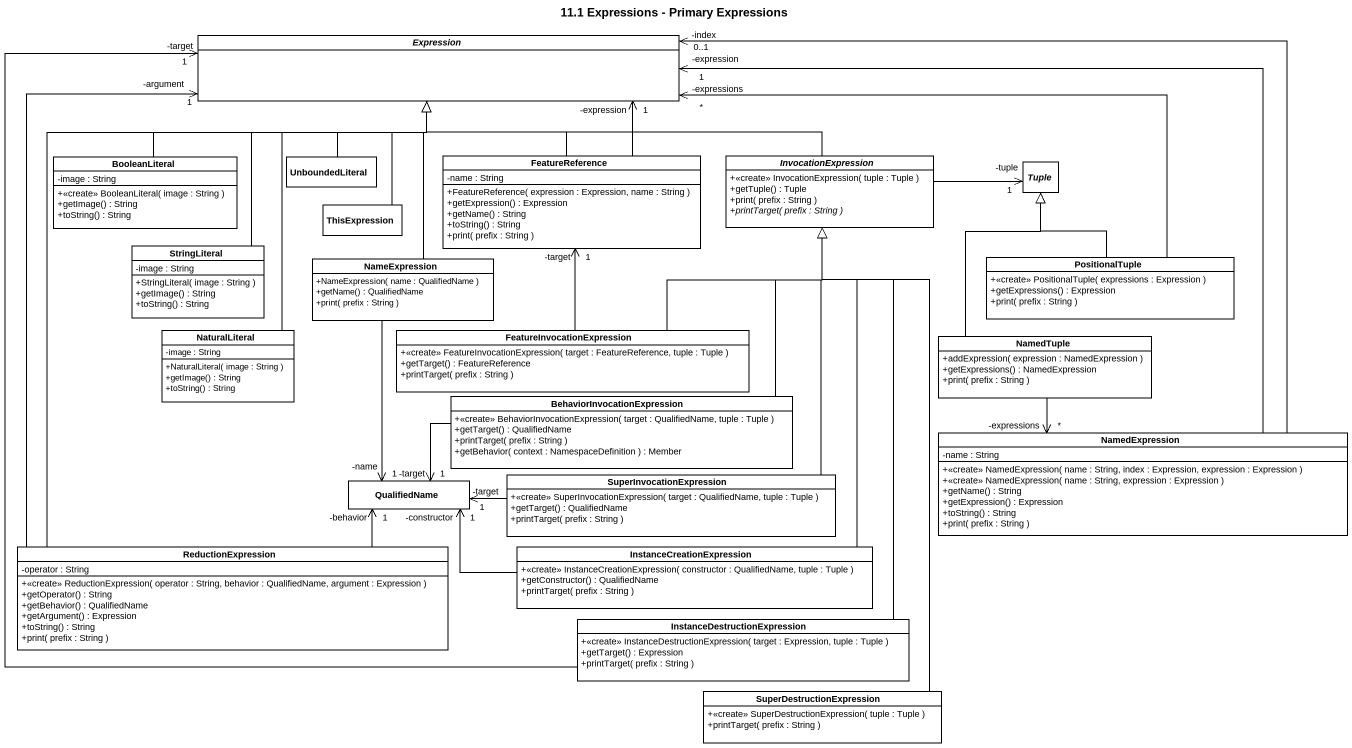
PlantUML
@startuml
title 11.1 Expressions - Primary Expressions
hide circle
hide empty members
skinparam classAttributeIconSize 0
abstract class Expression
class BooleanLiteral {
  -image : String
  +<<create>> BooleanLiteral( image : String )
  +getImage() : String
  +toString() : String
}
class UnboundedLiteral
class FeatureReference {
  -name : String
  +FeatureReference( expression : Expression, name : String )
  +getExpression() : Expression
  +getName() : String
  +toString() : String
  +print( prefix : String )
}
abstract class InvocationExpression {
  +<<create>> InvocationExpression( tuple : Tuple )
  +getTuple() : Tuple
  +print( prefix : String )
  {abstract} +printTarget( prefix : String )
}
abstract class Tuple
class ThisExpression
class StringLiteral {
  -image : String
  +StringLiteral( image : String )
  +getImage() : String
  +toString() : String
}
class NameExpression {
  +NameExpression( name : QualifiedName )
  +getName() : QualifiedName
  +print( prefix : String )
}
class PositionalTuple {
  +<<create>> PositionalTuple( expressions : Expression )
  +getExpressions() : Expression
  +print( prefix : String )
}
class NaturalLiteral {
  -image : String
  +NaturalLiteral( image : String )
  +getImage() : String
  +toString() : String
}
class FeatureInvocationExpression {
  +<<create>> FeatureInvocationExpression( target : FeatureReference, tuple : Tuple )
  +getTarget() : FeatureReference
  +printTarget( prefix : String )
}
class NamedTuple {
  +addExpression( expression : NamedExpression )
  +getExpressions() : NamedExpression
  +print( prefix : String )
}
class BehaviorInvocationExpression {
  +<<create>> BehaviorInvocationExpression( target : QualifiedName, tuple : Tuple )
  +getTarget() : QualifiedName
  +printTarget( prefix : String )
  +getBehavior( context : NamespaceDefinition ) : Member
}
class NamedExpression {
  -name : String
  +<<create>> NamedExpression( name : String, index : Expression, expression : Expression )
  +<<create>> NamedExpression( name : String, expression : Expression )
  +getName() : String
  +getExpression() : Expression
  +toString() : String
  +print( prefix : String )
}
class SuperInvocationExpression {
  +<<create>> SuperInvocationExpression( target : QualifiedName, tuple : Tuple )
  +getTarget() : QualifiedName
  +printTarget( prefix : String )
}
class QualifiedName
class ReductionExpression {
  -operator : String
  +<<create>> ReductionExpression( operator : String, behavior : QualifiedName, argument : Expression )
  +getOperator() : String
  +getBehavior() : QualifiedName
  +getArgument() : Expression
  +toString() : String
  +print( prefix : String )
}
class InstanceCreationExpression {
  +<<create>> InstanceCreationExpression( constructor : QualifiedName, tuple : Tuple )
  +getConstructor() : QualifiedName
  +printTarget( prefix : String )
}
class "InstanceDestructionExpression" as InstanceDestructionExpressio {
  +<<create>> InstanceDestructionExpression( target : Expression, tuple : Tuple )
  +getTarget() : Expression
  +printTarget( prefix : String )
}
class SuperDestructionExpression {
  +<<create>> SuperDestructionExpression( tuple : Tuple )
  +printTarget( prefix : String )
}
BooleanLiteral -right-|> Expression
UnboundedLiteral -up-|> Expression
FeatureReference -up-|> Expression
FeatureReference -up-> "-expression\n1" Expression
InvocationExpression -left-|> Expression
InvocationExpression -right-> "-tuple\n1" Tuple
ThisExpression -up-|> Expression
StringLiteral -up-|> Expression
NameExpression -up-|> Expression
NameExpression --> "-name\n1" QualifiedName
PositionalTuple -left-> "-expressions\n*" Expression
PositionalTuple -up-|> Tuple
NaturalLiteral -up-|> Expression
FeatureInvocationExpression -up-> "-target\n1" FeatureReference
FeatureInvocationExpression -up-|> InvocationExpression
NamedTuple -up-|> Tuple
NamedTuple --> "-expressions\n*" NamedExpression
BehaviorInvocationExpression -up-|> InvocationExpression
BehaviorInvocationExpression -left-> "-target\n1" QualifiedName
NamedExpression -left-> "-expression\n1" Expression
NamedExpression -left-> "-index\n0..1" Expression
SuperInvocationExpression -up-|> InvocationExpression
SuperInvocationExpression -left-> "-target\n1" QualifiedName
ReductionExpression -up-|> Expression
ReductionExpression -up-> "-argument\n1" Expression
ReductionExpression -right-> "-behavior\n1" QualifiedName
InstanceCreationExpression -up-|> InvocationExpression
InstanceCreationExpression -left-> "-constructor\n1" QualifiedName
InstanceDestructionExpressio -up-> "-target\n1" Expression
InstanceDestructionExpressio -up-|> InvocationExpression
SuperDestructionExpression -up-|> InvocationExpression
@enduml
